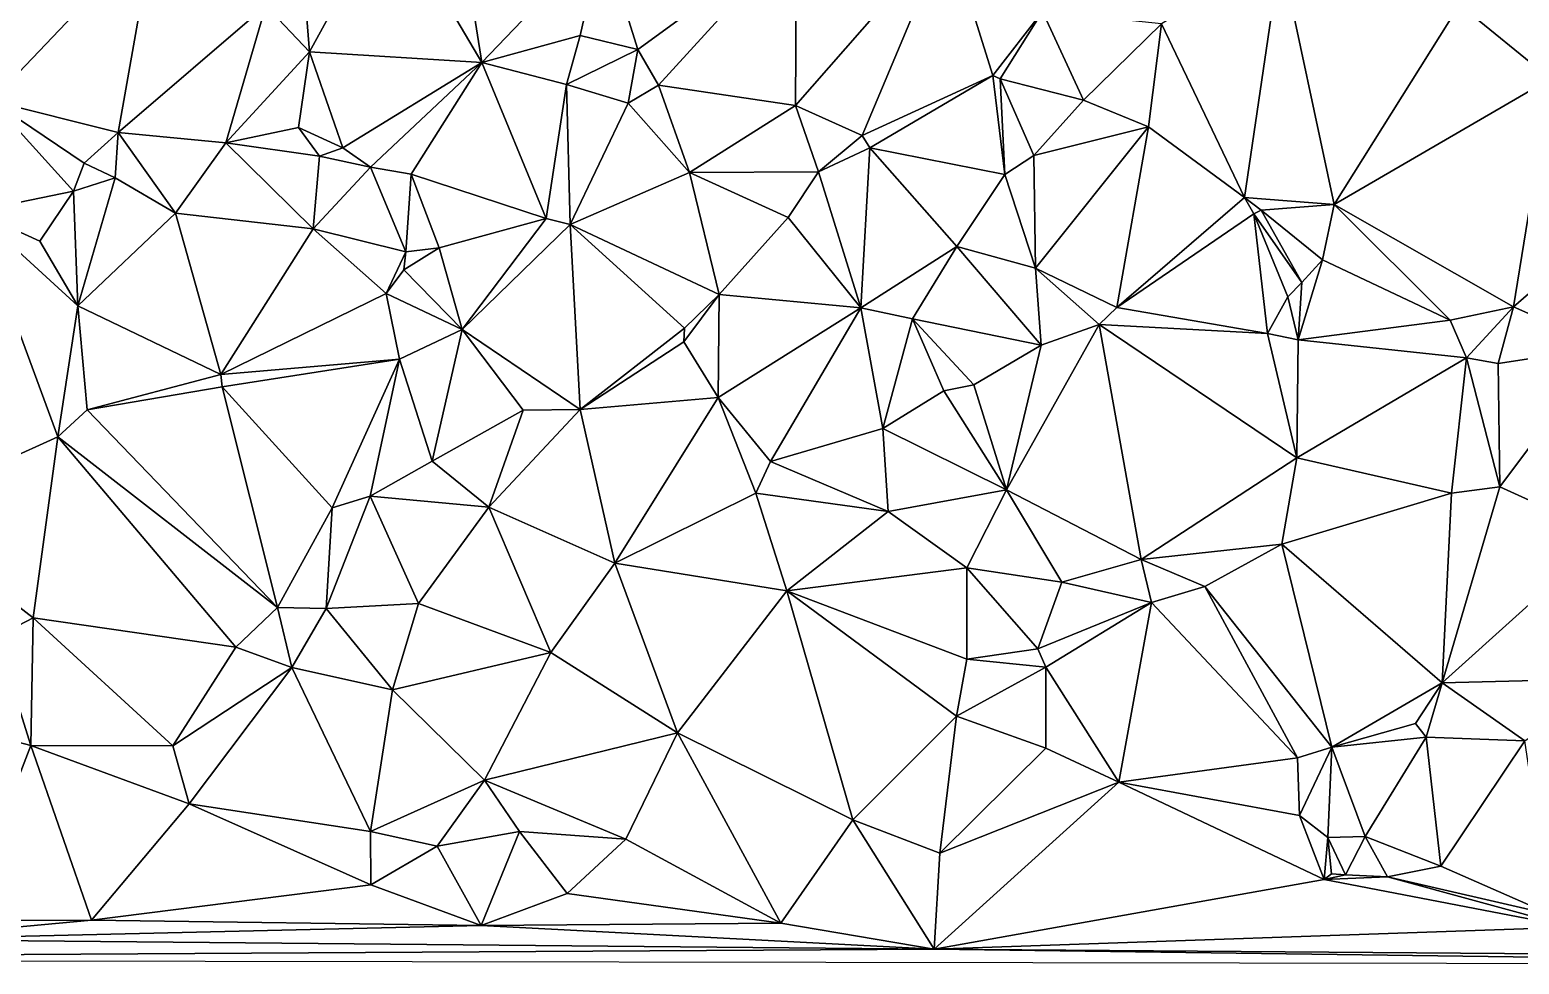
# Model space of a CAD drawing. Header units: metres. Extents: x -15 to 15, y -15 to 15.
# Drawn here: x -6.06 to 4.02, y -15 to -8.67 of the extents above; entities that cross this region are included whole.
import ezdxf

# ---------------------------------------------------------------- set-up
doc = ezdxf.new("R2010")
doc.units = ezdxf.units.M
doc.layers.add('STREET_MESH', color=7, linetype='Continuous')

msp = doc.modelspace()

# ---------------------------------------------------------------- linework, layer by layer
at = {"layer": 'STREET_MESH'}
for points in [[(-3.623, -7.828), (-2.999, -8.889), (-3.189, -7.69)], [(-2.999, -8.889), (-2.182, -8.036), (-3.189, -7.69)], [(-4.232, -7.968), (-4.166, -8.818), (-3.623, -7.828)], [(-3.623, -7.828), (-4.166, -8.818), (-2.999, -8.889)], [(-6.317, -9.15), (-5.219, -7.995), (-6.49, -8.365)], [(-6.317, -9.15), (-5.46, -9.365), (-5.219, -7.995)], [(-5.46, -9.365), (-4.46, -8.505), (-5.219, -7.995)], [(-4.46, -8.505), (-4.166, -8.818), (-4.232, -7.968)], [(-2.333, -8.708), (-2.182, -8.036), (-2.999, -8.889)], [(-2.333, -8.708), (-1.943, -8.801), (-2.182, -8.036)], [(-2.182, -8.036), (-1.943, -8.801), (-0.869, -8.019)], [(-1.943, -8.801), (-1.802, -9.044), (-0.869, -8.019)], [(-1.802, -9.044), (-0.875, -9.181), (-0.869, -8.019)], [(-0.875, -9.181), (0.155, -8.002), (-0.869, -8.019)], [(-0.425, -9.385), (0.155, -8.002), (-0.875, -9.181)], [(-0.425, -9.385), (0.459, -8.978), (0.155, -8.002)], [(0.155, -8.002), (0.459, -8.978), (0.796, -8.544)], [(1.601, -8.629), (2.163, -9.805), (2.408, -8.147)], [(2.163, -9.805), (2.77, -9.851), (2.408, -8.147)], [(2.77, -9.851), (3.618, -8.499), (2.408, -8.147)], [(5.079, -8.11), (3.618, -8.499), (4.235, -9)], [(-4.46, -8.505), (-5.46, -9.365), (-4.731, -9.435)], [(-4.166, -8.818), (-4.46, -8.505), (-4.731, -9.435)], [(0.459, -8.978), (0.51, -9.001), (0.796, -8.544)], [(0.51, -9.001), (1.073, -9.146), (0.796, -8.544)], [(1.073, -9.146), (1.601, -8.629), (0.796, -8.544)], [(3.618, -8.499), (2.77, -9.851), (4.235, -9)], [(1.601, -8.629), (1.073, -9.146), (1.513, -9.325)], [(2.163, -9.805), (1.601, -8.629), (1.513, -9.325)], [(-2.425, -9.039), (-2.333, -8.708), (-2.999, -8.889)], [(-1.943, -8.801), (-2.333, -8.708), (-2.425, -9.039)], [(-4.24, -9.329), (-4.166, -8.818), (-4.731, -9.435)], [(-4.24, -9.329), (-3.939, -9.467), (-4.166, -8.818)], [(-4.166, -8.818), (-3.939, -9.467), (-2.999, -8.889)], [(-1.943, -8.801), (-2.425, -9.039), (-2.009, -9.165)], [(-1.802, -9.044), (-1.943, -8.801), (-2.009, -9.165)], [(-3.939, -9.467), (-3.753, -9.599), (-2.999, -8.889)], [(-3.753, -9.599), (-3.477, -9.647), (-2.999, -8.889)], [(-2.999, -8.889), (-3.477, -9.647), (-2.564, -9.946)], [(-2.425, -9.039), (-2.999, -8.889), (-2.564, -9.946)], [(-2.4, -9.988), (-2.425, -9.039), (-2.564, -9.946)], [(-2.425, -9.039), (-2.4, -9.988), (-2.009, -9.165)], [(-1.594, -9.635), (-1.802, -9.044), (-2.009, -9.165)], [(-1.802, -9.044), (-1.594, -9.635), (-0.875, -9.181)], [(0.459, -8.978), (-0.425, -9.385), (-0.373, -9.468)], [(0.541, -9.648), (0.459, -8.978), (-0.373, -9.468)], [(0.541, -9.648), (0.51, -9.001), (0.459, -8.978)], [(1.073, -9.146), (0.51, -9.001), (0.738, -9.52)], [(0.51, -9.001), (0.541, -9.648), (0.738, -9.52)], [(2.77, -9.851), (3.984, -10.545), (4.235, -9)], [(3.984, -10.545), (4.528, -10.072), (4.235, -9)], [(-5.763, -9.762), (-6.317, -9.15), (-6.432, -9.898)], [(-5.691, -9.572), (-5.46, -9.365), (-6.317, -9.15)], [(-5.763, -9.762), (-5.691, -9.572), (-6.317, -9.15)], [(-2.4, -9.988), (-1.594, -9.635), (-2.009, -9.165)], [(1.073, -9.146), (0.738, -9.52), (1.513, -9.325)], [(-1.594, -9.635), (-0.719, -9.631), (-0.875, -9.181)], [(-0.719, -9.631), (-0.425, -9.385), (-0.875, -9.181)], [(-5.46, -9.365), (-5.691, -9.572), (-5.481, -9.67)], [(-5.072, -9.91), (-5.46, -9.365), (-5.481, -9.67)], [(-5.46, -9.365), (-5.072, -9.91), (-4.731, -9.435)], [(-4.098, -9.525), (-4.24, -9.329), (-4.731, -9.435)], [(-4.24, -9.329), (-4.098, -9.525), (-3.939, -9.467)], [(0.738, -9.52), (0.749, -10.283), (1.513, -9.325)], [(0.749, -10.283), (1.299, -10.549), (1.513, -9.325)], [(1.299, -10.549), (2.163, -9.805), (1.513, -9.325)], [(-5.072, -9.91), (-4.14, -10.017), (-4.731, -9.435)], [(-4.14, -10.017), (-4.098, -9.525), (-4.731, -9.435)], [(-3.939, -9.467), (-4.098, -9.525), (-3.753, -9.599)], [(-0.425, -9.385), (-0.719, -9.631), (-0.373, -9.468)], [(-0.719, -9.631), (-0.434, -10.551), (-0.373, -9.468)], [(-0.434, -10.551), (0.216, -10.135), (-0.373, -9.468)], [(0.216, -10.135), (0.541, -9.648), (-0.373, -9.468)], [(-5.691, -9.572), (-5.763, -9.762), (-5.481, -9.67)], [(-4.098, -9.525), (-4.14, -10.017), (-3.753, -9.599)], [(0.541, -9.648), (0.749, -10.283), (0.738, -9.52)], [(-5.763, -9.762), (-5.734, -10.539), (-5.481, -9.67)], [(-5.734, -10.539), (-5.072, -9.91), (-5.481, -9.67)], [(-3.753, -9.599), (-4.14, -10.017), (-3.514, -10.173)], [(-3.477, -9.647), (-3.753, -9.599), (-3.514, -10.173)], [(-3.287, -10.144), (-3.477, -9.647), (-3.514, -10.173)], [(-3.477, -9.647), (-3.287, -10.144), (-2.564, -9.946)], [(-2.4, -9.988), (-1.393, -10.462), (-1.594, -9.635)], [(-0.719, -9.631), (-1.594, -9.635), (-0.926, -9.939)], [(-1.594, -9.635), (-1.393, -10.462), (-0.926, -9.939)], [(-0.434, -10.551), (-0.719, -9.631), (-0.926, -9.939)], [(0.541, -9.648), (0.216, -10.135), (0.749, -10.283)], [(-5.99, -10.099), (-5.763, -9.762), (-6.432, -9.898)], [(-5.763, -9.762), (-5.99, -10.099), (-5.734, -10.539)], [(2.163, -9.805), (1.299, -10.549), (2.226, -9.914)], [(2.276, -9.891), (2.163, -9.805), (2.226, -9.914)], [(2.163, -9.805), (2.276, -9.891), (2.77, -9.851)], [(2.276, -9.891), (2.691, -10.226), (2.77, -9.851)], [(2.691, -10.226), (3.555, -10.636), (2.77, -9.851)], [(3.555, -10.636), (3.984, -10.545), (2.77, -9.851)], [(-6.975, -11.927), (-5.868, -11.424), (-6.432, -9.898)], [(-5.868, -11.424), (-5.734, -10.539), (-6.432, -9.898)], [(-5.734, -10.539), (-5.99, -10.099), (-6.432, -9.898)], [(-4.765, -11.004), (-5.072, -9.91), (-5.734, -10.539)], [(-4.14, -10.017), (-5.072, -9.91), (-4.765, -11.004)], [(-3.287, -10.144), (-3.131, -10.698), (-2.564, -9.946)], [(-3.131, -10.698), (-2.4, -9.988), (-2.564, -9.946)], [(-1.393, -10.462), (-0.434, -10.551), (-0.926, -9.939)], [(1.299, -10.549), (2.32, -10.726), (2.226, -9.914)], [(2.551, -10.38), (2.276, -9.891), (2.226, -9.914)], [(2.456, -10.478), (2.551, -10.38), (2.226, -9.914)], [(2.32, -10.726), (2.456, -10.478), (2.226, -9.914)], [(2.691, -10.226), (2.276, -9.891), (2.551, -10.38)], [(-3.647, -10.454), (-4.14, -10.017), (-4.765, -11.004)], [(-4.14, -10.017), (-3.647, -10.454), (-3.514, -10.173)], [(-2.333, -11.239), (-2.4, -9.988), (-3.131, -10.698)], [(-1.393, -10.462), (-2.4, -9.988), (-1.627, -10.689)], [(-2.4, -9.988), (-2.333, -11.239), (-1.627, -10.689)], [(4.528, -10.072), (3.984, -10.545), (4.6, -10.817)], [(-3.647, -10.454), (-3.526, -10.293), (-3.514, -10.173)], [(-3.287, -10.144), (-3.526, -10.293), (-3.131, -10.698)], [(-3.526, -10.293), (-3.287, -10.144), (-3.514, -10.173)], [(0.216, -10.135), (-0.434, -10.551), (-0.084, -10.627)], [(0.787, -10.804), (0.216, -10.135), (-0.084, -10.627)], [(0.216, -10.135), (0.787, -10.804), (0.749, -10.283)], [(1.18, -10.665), (1.299, -10.549), (0.749, -10.283)], [(0.787, -10.804), (1.18, -10.665), (0.749, -10.283)], [(2.691, -10.226), (2.526, -10.769), (3.555, -10.636)], [(2.526, -10.769), (2.691, -10.226), (2.551, -10.38)], [(-3.526, -10.293), (-3.647, -10.454), (-3.131, -10.698)], [(2.456, -10.478), (2.526, -10.769), (2.551, -10.38)], [(-3.557, -10.898), (-3.647, -10.454), (-4.765, -11.004)], [(-3.647, -10.454), (-3.557, -10.898), (-3.131, -10.698)], [(-1.393, -10.462), (-1.631, -10.782), (-1.4, -11.158)], [(-1.631, -10.782), (-1.393, -10.462), (-1.627, -10.689)], [(-0.434, -10.551), (-1.393, -10.462), (-1.4, -11.158)], [(2.526, -10.769), (2.456, -10.478), (2.32, -10.726)], [(-5.734, -10.539), (-5.868, -11.424), (-5.671, -11.242)], [(-4.765, -11.004), (-5.734, -10.539), (-5.671, -11.242)], [(-1.044, -11.593), (-0.434, -10.551), (-1.4, -11.158)], [(-0.285, -11.368), (-0.434, -10.551), (-1.044, -11.593)], [(-0.084, -10.627), (-0.434, -10.551), (-0.285, -11.368)], [(1.18, -10.665), (2.32, -10.726), (1.299, -10.549)], [(3.666, -10.89), (3.984, -10.545), (3.555, -10.636)], [(3.666, -10.89), (3.88, -10.929), (3.984, -10.545)], [(3.984, -10.545), (3.88, -10.929), (4.6, -10.817)], [(-0.084, -10.627), (-0.285, -11.368), (0.128, -11.113)], [(0.331, -11.074), (-0.084, -10.627), (0.128, -11.113)], [(0.331, -11.074), (0.787, -10.804), (-0.084, -10.627)], [(1.18, -10.665), (0.787, -10.804), (0.553, -11.784)], [(1.465, -12.257), (1.18, -10.665), (0.553, -11.784)], [(2.32, -10.726), (1.18, -10.665), (2.518, -11.567)], [(1.18, -10.665), (1.465, -12.257), (2.518, -11.567)], [(2.526, -10.769), (3.666, -10.89), (3.555, -10.636)], [(-3.131, -10.698), (-3.557, -10.898), (-3.336, -11.59)], [(-2.72, -11.244), (-3.131, -10.698), (-3.336, -11.59)], [(-2.72, -11.244), (-2.333, -11.239), (-3.131, -10.698)], [(-2.333, -11.239), (-1.631, -10.782), (-1.627, -10.689)], [(-1.631, -10.782), (-2.333, -11.239), (-1.4, -11.158)], [(2.526, -10.769), (2.32, -10.726), (2.518, -11.567)], [(3.666, -10.89), (2.526, -10.769), (2.518, -11.567)], [(0.787, -10.804), (0.331, -11.074), (0.553, -11.784)], [(3.88, -10.929), (3.892, -11.763), (4.6, -10.817)], [(3.892, -11.763), (4.612, -12.09), (4.6, -10.817)], [(-3.557, -10.898), (-4.765, -11.004), (-4.756, -11.086)], [(-4.011, -11.906), (-3.557, -10.898), (-4.756, -11.086)], [(-3.755, -11.828), (-3.557, -10.898), (-4.011, -11.906)], [(-3.557, -10.898), (-3.755, -11.828), (-3.336, -11.59)], [(3.564, -11.806), (3.666, -10.89), (2.518, -11.567)], [(3.666, -10.89), (3.564, -11.806), (3.892, -11.763)], [(3.88, -10.929), (3.666, -10.89), (3.892, -11.763)], [(-4.756, -11.086), (-4.765, -11.004), (-5.671, -11.242)], [(-4.381, -12.581), (-4.756, -11.086), (-5.671, -11.242)], [(-4.381, -12.581), (-4.011, -11.906), (-4.756, -11.086)], [(0.553, -11.784), (0.331, -11.074), (0.128, -11.113)], [(-2.333, -11.239), (-2.098, -12.28), (-1.4, -11.158)], [(-2.098, -12.28), (-1.145, -11.807), (-1.4, -11.158)], [(-1.145, -11.807), (-1.044, -11.593), (-1.4, -11.158)], [(-0.285, -11.368), (0.553, -11.784), (0.128, -11.113)], [(-5.868, -11.424), (-4.381, -12.581), (-5.671, -11.242)], [(-2.72, -11.244), (-3.336, -11.59), (-2.951, -11.901)], [(-2.098, -12.28), (-2.333, -11.239), (-2.951, -11.901)], [(-2.333, -11.239), (-2.72, -11.244), (-2.951, -11.901)], [(-0.249, -11.93), (-0.285, -11.368), (-1.044, -11.593)], [(-0.249, -11.93), (0.553, -11.784), (-0.285, -11.368)], [(-6.035, -12.652), (-5.868, -11.424), (-6.975, -11.927)], [(-4.664, -12.85), (-5.868, -11.424), (-6.035, -12.652)], [(-4.381, -12.581), (-5.868, -11.424), (-4.664, -12.85)], [(-3.336, -11.59), (-3.755, -11.828), (-2.951, -11.901)], [(-1.145, -11.807), (-0.249, -11.93), (-1.044, -11.593)], [(1.465, -12.257), (2.417, -12.151), (2.518, -11.567)], [(2.417, -12.151), (3.564, -11.806), (2.518, -11.567)], [(0.553, -11.784), (-0.249, -11.93), (0.285, -12.312)], [(0.926, -12.41), (0.553, -11.784), (0.285, -12.312)], [(0.926, -12.41), (1.465, -12.257), (0.553, -11.784)], [(3.892, -11.763), (3.564, -11.806), (3.502, -13.092)], [(4.612, -12.09), (3.892, -11.763), (3.502, -13.092)], [(-3.427, -12.555), (-3.755, -11.828), (-4.053, -12.587)], [(-3.755, -11.828), (-4.011, -11.906), (-4.053, -12.587)], [(-3.755, -11.828), (-3.427, -12.555), (-2.951, -11.901)], [(-1.145, -11.807), (-2.098, -12.28), (-0.934, -12.468)], [(-0.249, -11.93), (-1.145, -11.807), (-0.934, -12.468)], [(3.564, -11.806), (2.417, -12.151), (3.502, -13.092)], [(-6.283, -12.78), (-6.035, -12.652), (-6.975, -11.927)], [(-4.011, -11.906), (-4.381, -12.581), (-4.053, -12.587)], [(-3.427, -12.555), (-2.531, -12.885), (-2.951, -11.901)], [(-2.531, -12.885), (-2.098, -12.28), (-2.951, -11.901)], [(0.285, -12.312), (-0.249, -11.93), (-0.934, -12.468)], [(4.676, -13.062), (4.612, -12.09), (3.502, -13.092)], [(2.417, -12.151), (1.465, -12.257), (1.895, -12.438)], [(2.755, -13.526), (2.417, -12.151), (1.895, -12.438)], [(2.417, -12.151), (2.755, -13.526), (3.502, -13.092)], [(-2.098, -12.28), (-2.531, -12.885), (-1.674, -13.43)], [(-2.098, -12.28), (-1.674, -13.43), (-0.934, -12.468)], [(1.533, -12.547), (1.465, -12.257), (0.926, -12.41)], [(1.465, -12.257), (1.533, -12.547), (1.895, -12.438)], [(0.283, -12.931), (0.285, -12.312), (-0.934, -12.468)], [(0.283, -12.931), (0.765, -12.86), (0.285, -12.312)], [(0.765, -12.86), (0.926, -12.41), (0.285, -12.312)], [(-1.674, -13.43), (-0.487, -14.018), (-0.934, -12.468)], [(-0.487, -14.018), (0.213, -13.316), (-0.934, -12.468)], [(0.213, -13.316), (0.283, -12.931), (-0.934, -12.468)], [(1.533, -12.547), (0.926, -12.41), (0.765, -12.86)], [(1.533, -12.547), (2.522, -13.6), (1.895, -12.438)], [(2.522, -13.6), (2.755, -13.526), (1.895, -12.438)], [(-4.286, -12.987), (-4.381, -12.581), (-4.664, -12.85)], [(-4.381, -12.581), (-4.286, -12.987), (-4.053, -12.587)], [(-4.286, -12.987), (-3.604, -13.139), (-4.053, -12.587)], [(-3.604, -13.139), (-3.427, -12.555), (-4.053, -12.587)], [(-2.531, -12.885), (-3.427, -12.555), (-3.604, -13.139)], [(1.533, -12.547), (0.765, -12.86), (0.818, -12.984)], [(1.533, -12.547), (0.818, -12.984), (1.312, -13.764)], [(2.522, -13.6), (1.533, -12.547), (1.312, -13.764)], [(-6.035, -12.652), (-6.283, -12.78), (-6.052, -13.515)], [(-5.091, -13.519), (-6.035, -12.652), (-6.052, -13.515)], [(-5.091, -13.519), (-4.664, -12.85), (-6.035, -12.652)], [(-6.052, -13.515), (-6.283, -12.78), (-6.839, -13.31)], [(-5.091, -13.519), (-4.286, -12.987), (-4.664, -12.85)], [(-2.98, -13.751), (-2.531, -12.885), (-3.604, -13.139)], [(-2.531, -12.885), (-2.98, -13.751), (-1.674, -13.43)], [(0.818, -12.984), (0.765, -12.86), (0.283, -12.931)], [(-4.286, -12.987), (-5.091, -13.519), (-4.98, -13.91)], [(-3.753, -14.098), (-4.286, -12.987), (-4.98, -13.91)], [(-3.604, -13.139), (-4.286, -12.987), (-3.753, -14.098)], [(0.818, -12.984), (0.283, -12.931), (0.213, -13.316)], [(0.819, -13.534), (0.818, -12.984), (0.213, -13.316)], [(0.818, -12.984), (0.819, -13.534), (1.312, -13.764)], [(2.755, -13.526), (3.322, -13.367), (3.502, -13.092)], [(3.322, -13.367), (3.392, -13.46), (3.502, -13.092)], [(3.392, -13.46), (4.062, -13.483), (3.502, -13.092)], [(4.062, -13.483), (4.676, -13.062), (3.502, -13.092)], [(-2.98, -13.751), (-3.604, -13.139), (-3.753, -14.098)], [(-6.509, -14.702), (-6.052, -13.515), (-6.839, -13.31)], [(-0.487, -14.018), (0.101, -14.244), (0.213, -13.316)], [(0.101, -14.244), (0.819, -13.534), (0.213, -13.316)], [(3.322, -13.367), (2.755, -13.526), (3.392, -13.46)], [(-1.674, -13.43), (-2.98, -13.751), (-2.025, -14.149)], [(-1.674, -13.43), (-2.025, -14.149), (-0.975, -14.719)], [(-0.487, -14.018), (-1.674, -13.43), (-0.975, -14.719)], [(2.755, -13.526), (2.98, -14.133), (3.392, -13.46)], [(3.392, -13.46), (2.98, -14.133), (3.492, -14.334)], [(4.062, -13.483), (3.392, -13.46), (3.492, -14.334)], [(4.236, -14.66), (4.062, -13.483), (3.492, -14.334)], [(-6.509, -14.702), (-5.64, -14.698), (-6.052, -13.515)], [(-6.052, -13.515), (-5.64, -14.698), (-4.98, -13.91)], [(-5.091, -13.519), (-6.052, -13.515), (-4.98, -13.91)], [(0.819, -13.534), (0.101, -14.244), (1.312, -13.764)], [(2.535, -13.99), (2.522, -13.6), (1.312, -13.764)], [(2.535, -13.99), (2.755, -13.526), (2.522, -13.6)], [(2.728, -14.139), (2.755, -13.526), (2.535, -13.99)], [(2.728, -14.139), (2.98, -14.133), (2.755, -13.526)], [(-2.98, -13.751), (-3.753, -14.098), (-3.301, -14.198)], [(-2.98, -13.751), (-3.301, -14.198), (-2.745, -14.098)], [(-2.025, -14.149), (-2.98, -13.751), (-2.745, -14.098)], [(0.062, -14.894), (2.703, -14.423), (1.312, -13.764)], [(0.101, -14.244), (0.062, -14.894), (1.312, -13.764)], [(2.703, -14.423), (2.535, -13.99), (1.312, -13.764)], [(-5.64, -14.698), (-3.75, -14.46), (-4.98, -13.91)], [(-3.75, -14.46), (-3.753, -14.098), (-4.98, -13.91)], [(2.728, -14.139), (2.535, -13.99), (2.703, -14.423)], [(-3.753, -14.098), (-3.75, -14.46), (-3.301, -14.198)], [(-2.745, -14.098), (-3.301, -14.198), (-3.003, -14.734)], [(-2.745, -14.098), (-3.003, -14.734), (-2.421, -14.517)], [(-2.025, -14.149), (-2.745, -14.098), (-2.421, -14.517)], [(-0.487, -14.018), (-0.975, -14.719), (0.062, -14.894)], [(0.101, -14.244), (-0.487, -14.018), (0.062, -14.894)], [(-3.301, -14.198), (-3.75, -14.46), (-3.003, -14.734)], [(-0.975, -14.719), (-2.025, -14.149), (-2.421, -14.517)], [(2.752, -14.385), (2.728, -14.139), (2.703, -14.423)], [(2.98, -14.133), (2.728, -14.139), (2.848, -14.392)], [(2.728, -14.139), (2.752, -14.385), (2.848, -14.392)], [(3.131, -14.406), (2.98, -14.133), (2.848, -14.392)], [(2.98, -14.133), (3.131, -14.406), (3.492, -14.334)], [(2.848, -14.392), (2.752, -14.385), (2.703, -14.423)], [(3.131, -14.406), (2.848, -14.392), (2.703, -14.423)], [(3.131, -14.406), (2.703, -14.423), (4.378, -14.746)], [(3.131, -14.406), (4.236, -14.66), (3.492, -14.334)], [(4.236, -14.66), (3.131, -14.406), (4.378, -14.746)], [(-3.75, -14.46), (-5.64, -14.698), (-3.003, -14.734)], [(-3.003, -14.734), (-0.975, -14.719), (-2.421, -14.517)], [(4.378, -14.746), (2.703, -14.423), (0.062, -14.894)], [(-5.64, -14.698), (-7.054, -14.83), (-3.003, -14.734)], [(-5.64, -14.698), (-6.509, -14.702), (-7.054, -14.83)], [(-0.975, -14.719), (-3.003, -14.734), (0.062, -14.894)], [(-3.003, -14.734), (-7.054, -14.83), (0.062, -14.894)], [(5.109, -14.933), (4.378, -14.746), (0.062, -14.894)], [(-7.054, -14.83), (-11.874, -14.964), (0.062, -14.894)], [(-11.874, -14.964), (7.731, -14.997), (0.062, -14.894)], [(7.731, -14.997), (5.109, -14.933), (0.062, -14.894)]]:
    msp.add_3dface(points, dxfattribs=at)

doc.saveas('drawing.dxf')
